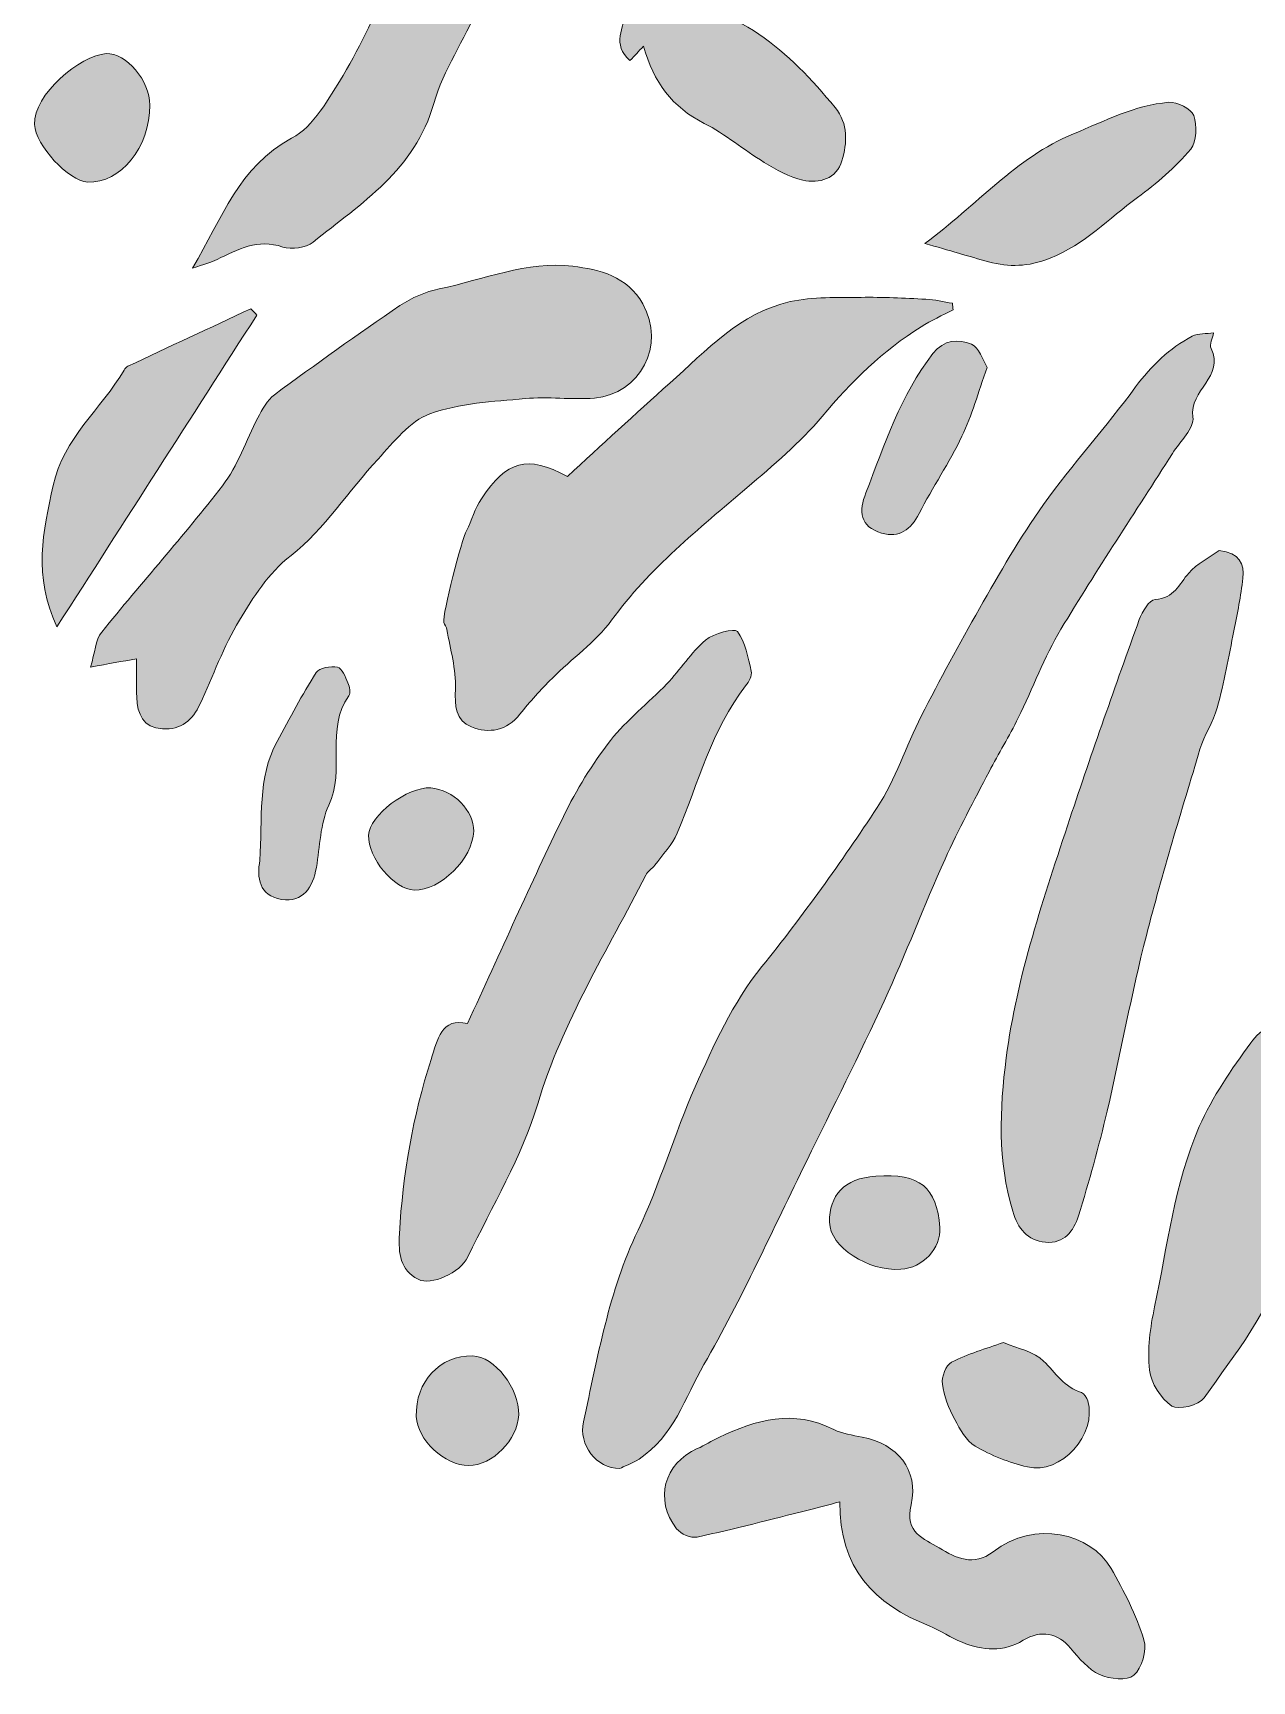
# Model space of a CAD drawing. Header units: centimetres. Extents: x 0 to 18.3, y -0.9 to 29.5.
# Drawn here: x 0.22 to 4.56, y 6.04 to 11.9 of the extents above; entities that cross this region are included whole.
import ezdxf

# ---------------------------------------------------------------- set-up
doc = ezdxf.new("R2010")
doc.units = ezdxf.units.CM
doc.header["$MEASUREMENT"] = 0
doc.layers.add('Layer 1', color=7, linetype='Continuous', lineweight=0)

msp = doc.modelspace()

# ---------------------------------------------------------------- hatches: boundary and pattern name
at = {"layer": 'Layer 1', "true_color": 0x000000, "transparency": 33554687}
h = msp.add_hatch(color=18, dxfattribs=at)
h.dxf.hatch_style = 2
edge = h.paths.add_edge_path()
edge.add_spline(control_points=[(2.075, 12.8975), (2.0109, 12.6828), (1.9463, 12.4683), (1.8828, 12.2534), (1.8568, 12.1657), (1.8404, 12.0744), (1.8065, 11.99), (1.7597, 11.8737), (1.6837, 11.767), (1.65, 11.6478), (1.5833, 11.4118), (1.3924, 11.2931), (1.2207, 11.1549), (1.1955, 11.1345), (1.1441, 11.1268), (1.113, 11.1373), (1.0236, 11.1676), (0.9532, 11.1288), (0.8794, 11.093), (0.8578, 11.0825), (0.8339, 11.0768), (0.7924, 11.0624), (0.8975, 11.2415), (0.957, 11.423), (1.1445, 11.5239), (1.2231, 11.5663), (1.2767, 11.6653), (1.3272, 11.7474), (1.3941, 11.8565), (1.4417, 11.9773), (1.5066, 12.0877), (1.6289, 12.2954), (1.7542, 12.5014), (1.8853, 12.7036), (1.9346, 12.7795), (2.0038, 12.8426), (2.0639, 12.9116), (2.0676, 12.9069), (2.0713, 12.9022), (2.075, 12.8975)], knot_values=[0, 0, 0, 0, 1, 1, 1, 2, 2, 2, 3, 3, 3, 4, 4, 4, 5, 5, 5, 6, 6, 6, 7, 7, 7, 8, 8, 8, 9, 9, 9, 10, 10, 10, 11, 11, 11, 12, 12, 12, 13, 13, 13, 13], degree=3, periodic=0)
h = msp.add_hatch(color=18, dxfattribs=at)
h.dxf.hatch_style = 2
edge = h.paths.add_edge_path()
edge.add_spline(control_points=[(2.3956, 11.8514), (2.3775, 11.8323), (2.3647, 11.8187), (2.3471, 11.8001), (2.2833, 11.8567), (2.3213, 11.9195), (2.3386, 11.9734), (2.3541, 12.0216), (2.3976, 12.0209), (2.4492, 12.0175), (2.7274, 11.9988), (2.9121, 11.835), (3.0764, 11.6334), (3.1247, 11.5741), (3.1191, 11.5074), (3.1011, 11.4443), (3.0824, 11.3788), (3.0199, 11.3629), (2.9619, 11.3749), (2.9137, 11.3849), (2.8676, 11.4122), (2.8246, 11.4384), (2.7521, 11.4824), (2.6863, 11.5386), (2.6112, 11.5769), (2.4982, 11.6346), (2.4305, 11.7224), (2.3956, 11.8514)], knot_values=[0, 0, 0, 0, 1, 1, 1, 2, 2, 2, 3, 3, 3, 4, 4, 4, 5, 5, 5, 6, 6, 6, 7, 7, 7, 8, 8, 8, 9, 9, 9, 9], degree=3, periodic=0)
h = msp.add_hatch(color=18, dxfattribs=at)
h.dxf.hatch_style = 2
edge = h.paths.add_edge_path()
edge.add_spline(control_points=[(0.6404, 11.6419), (0.64, 11.491), (0.5373, 11.3639), (0.4194, 11.3684), (0.3507, 11.3711), (0.234, 11.4998), (0.2302, 11.5732), (0.2248, 11.6787), (0.3942, 11.8195), (0.4851, 11.8249), (0.5562, 11.8291), (0.6407, 11.7274), (0.6404, 11.6419)], knot_values=[0, 0, 0, 0, 1, 1, 1, 2, 2, 2, 3, 3, 3, 4, 4, 4, 4], degree=3, periodic=0)
h = msp.add_hatch(color=18, dxfattribs=at)
h.dxf.hatch_style = 2
edge = h.paths.add_edge_path()
edge.add_spline(control_points=[(3.3959, 11.15), (3.581, 11.2861), (3.7169, 11.454), (3.9244, 11.5399), (4.036, 11.5861), (4.1422, 11.6413), (4.2631, 11.6518), (4.2924, 11.6544), (4.343, 11.6292), (4.3515, 11.6053), (4.3641, 11.5698), (4.3628, 11.5114), (4.3408, 11.4854), (4.286, 11.4207), (4.2201, 11.3634), (4.1513, 11.313), (4.0502, 11.2389), (3.9648, 11.1466), (3.8407, 11.0977), (3.7614, 11.0665), (3.6962, 11.0652), (3.6224, 11.0851), (3.5526, 11.1038), (3.4833, 11.1248), (3.3959, 11.15)], knot_values=[0, 0, 0, 0, 1, 1, 1, 2, 2, 2, 3, 3, 3, 4, 4, 4, 5, 5, 5, 6, 6, 6, 7, 7, 7, 8, 8, 8, 8], degree=3, periodic=0)
h = msp.add_hatch(color=18, dxfattribs=at)
h.dxf.hatch_style = 2
edge = h.paths.add_edge_path()
edge.add_spline(control_points=[(0.5932, 9.6734), (0.541, 9.664), (0.4957, 9.6558), (0.4296, 9.6438), (0.4453, 9.6955), (0.4467, 9.7401), (0.4691, 9.7679), (0.6105, 9.943), (0.761, 10.1109), (0.8987, 10.2887), (0.9532, 10.3592), (0.9816, 10.4496), (1.0243, 10.5297), (1.0402, 10.5595), (1.0574, 10.5932), (1.0835, 10.6123), (1.2303, 10.7205), (1.3787, 10.8267), (1.5296, 10.9292), (1.5708, 10.9572), (1.6206, 10.978), (1.6694, 10.9883), (1.8266, 11.0217), (1.9804, 11.0884), (2.144, 11.0688), (2.2392, 11.0574), (2.3373, 11.0335), (2.3931, 10.9349), (2.4756, 10.7893), (2.3833, 10.6136), (2.221, 10.6002), (2.1393, 10.5935), (2.0558, 10.6061), (1.9742, 10.5984), (1.8602, 10.5878), (1.7414, 10.5824), (1.6358, 10.5441), (1.5642, 10.5181), (1.5074, 10.4434), (1.4518, 10.3833), (1.3472, 10.27), (1.2615, 10.1345), (1.1424, 10.0408), (1.0582, 9.9745), (1.0092, 9.8934), (0.959, 9.8108), (0.9022, 9.7176), (0.865, 9.6125), (0.8189, 9.5126), (0.7926, 9.4557), (0.7508, 9.4202), (0.6851, 9.424), (0.6152, 9.4281), (0.5967, 9.4777), (0.5936, 9.5363), (0.5913, 9.5803), (0.5932, 9.6244), (0.5932, 9.6734)], knot_values=[0, 0, 0, 0, 1, 1, 1, 2, 2, 2, 3, 3, 3, 4, 4, 4, 5, 5, 5, 6, 6, 6, 7, 7, 7, 8, 8, 8, 9, 9, 9, 10, 10, 10, 11, 11, 11, 12, 12, 12, 13, 13, 13, 14, 14, 14, 15, 15, 15, 16, 16, 16, 17, 17, 17, 18, 18, 18, 19, 19, 19, 19], degree=3, periodic=0)
h = msp.add_hatch(color=18, dxfattribs=at)
h.dxf.hatch_style = 2
edge = h.paths.add_edge_path()
edge.add_spline(control_points=[(2.1249, 10.3219), (2.2448, 10.4313), (2.3658, 10.5435), (2.4889, 10.6533), (2.6186, 10.769), (2.7383, 10.9036), (2.9169, 10.9431), (2.9982, 10.961), (3.0849, 10.9571), (3.1692, 10.9584), (3.2458, 10.9596), (3.3225, 10.9557), (3.3991, 10.9517), (3.4308, 10.9501), (3.4623, 10.9424), (3.4938, 10.9375), (3.4946, 10.9297), (3.4953, 10.922), (3.4961, 10.9142), (3.4581, 10.8942), (3.4187, 10.8762), (3.3823, 10.8536), (3.246, 10.7688), (3.1342, 10.6584), (3.0308, 10.5352), (2.9522, 10.4417), (2.8568, 10.3612), (2.7633, 10.2814), (2.5919, 10.1352), (2.4164, 9.9951), (2.2815, 9.8101), (2.2243, 9.7318), (2.1402, 9.6733), (2.0704, 9.6037), (2.03, 9.5634), (1.9916, 9.5207), (1.9562, 9.476), (1.909, 9.4166), (1.846, 9.4068), (1.7839, 9.4311), (1.7278, 9.4531), (1.7239, 9.5059), (1.7267, 9.5665), (1.7299, 9.6361), (1.7082, 9.7069), (1.6966, 9.7771), (1.6951, 9.786), (1.6877, 9.7939), (1.6858, 9.8029), (1.6798, 9.8317), (1.7502, 10.0994), (1.7662, 10.1288), (1.7861, 10.1655), (1.7961, 10.2083), (1.8191, 10.2426), (1.9115, 10.38), (1.9799, 10.3976), (2.1249, 10.3219)], knot_values=[0, 0, 0, 0, 1, 1, 1, 2, 2, 2, 3, 3, 3, 4, 4, 4, 5, 5, 5, 6, 6, 6, 7, 7, 7, 8, 8, 8, 9, 9, 9, 10, 10, 10, 11, 11, 11, 12, 12, 12, 13, 13, 13, 14, 14, 14, 15, 15, 15, 16, 16, 16, 17, 17, 17, 18, 18, 18, 19, 19, 19, 19], degree=3, periodic=0)
h = msp.add_hatch(color=18, dxfattribs=at)
h.dxf.hatch_style = 2
edge = h.paths.add_edge_path()
edge.add_spline(control_points=[(1.0208, 10.8954), (0.7865, 10.5301), (0.5522, 10.1648), (0.31, 9.7873), (0.2251, 9.9681), (0.2609, 10.1268), (0.2963, 10.2891), (0.3331, 10.4581), (0.4679, 10.5612), (0.549, 10.6998), (0.5521, 10.7052), (0.5569, 10.7108), (0.5623, 10.7133), (0.7078, 10.7818), (0.8535, 10.8499), (0.9991, 10.918), (1.0063, 10.9105), (1.0136, 10.903), (1.0208, 10.8954)], knot_values=[0, 0, 0, 0, 1, 1, 1, 2, 2, 2, 3, 3, 3, 4, 4, 4, 5, 5, 5, 6, 6, 6, 6], degree=3, periodic=0)
h = msp.add_hatch(color=18, dxfattribs=at)
h.dxf.hatch_style = 2
edge = h.paths.add_edge_path()
edge.add_spline(control_points=[(2.3111, 6.7945), (2.2274, 6.7942), (2.164, 6.8798), (2.1818, 6.96), (2.233, 7.1907), (2.2717, 7.4239), (2.3759, 7.6413), (2.4548, 7.8058), (2.5046, 7.9841), (2.579, 8.151), (2.6453, 8.2996), (2.711, 8.4482), (2.8162, 8.5787), (2.9623, 8.7599), (3.0982, 8.9502), (3.2263, 9.1446), (3.2919, 9.2441), (3.3283, 9.3624), (3.383, 9.4696), (3.4489, 9.5988), (3.5177, 9.7267), (3.59, 9.8523), (3.6621, 9.9777), (3.7333, 10.1045), (3.8173, 10.2217), (3.9203, 10.3655), (4.0405, 10.497), (4.1449, 10.6399), (4.2006, 10.716), (4.265, 10.7769), (4.3466, 10.82), (4.3679, 10.8313), (4.3969, 10.8282), (4.4223, 10.8317), (4.4188, 10.813), (4.4065, 10.7899), (4.4133, 10.7765), (4.4632, 10.6773), (4.3343, 10.628), (4.3487, 10.533), (4.3547, 10.4942), (4.3033, 10.4458), (4.276, 10.403), (4.1437, 10.195), (4.0067, 9.9898), (3.8796, 9.7786), (3.8196, 9.6791), (3.7796, 9.5678), (3.7279, 9.4631), (3.6958, 9.3982), (3.6577, 9.3363), (3.6243, 9.2719), (3.5709, 9.1689), (3.5151, 9.0668), (3.4676, 8.961), (3.3925, 8.7941), (3.3272, 8.6227), (3.2508, 8.4564), (3.1631, 8.2654), (3.0688, 8.0773), (2.9758, 7.8887), (2.8561, 7.6459), (2.745, 7.398), (2.6102, 7.1638), (2.5434, 7.0477), (2.5026, 6.9072), (2.3795, 6.8281), (2.3536, 6.8115), (2.324, 6.8007), (2.3111, 6.7945)], knot_values=[0, 0, 0, 0, 1, 1, 1, 2, 2, 2, 3, 3, 3, 4, 4, 4, 5, 5, 5, 6, 6, 6, 7, 7, 7, 8, 8, 8, 9, 9, 9, 10, 10, 10, 11, 11, 11, 12, 12, 12, 13, 13, 13, 14, 14, 14, 15, 15, 15, 16, 16, 16, 17, 17, 17, 18, 18, 18, 19, 19, 19, 20, 20, 20, 21, 21, 21, 22, 22, 22, 23, 23, 23, 23], degree=3, periodic=0)
h = msp.add_hatch(color=18, dxfattribs=at)
h.dxf.hatch_style = 2
edge = h.paths.add_edge_path()
edge.add_spline(control_points=[(3.6172, 10.7094), (3.5847, 10.6187), (3.5631, 10.5385), (3.5277, 10.4648), (3.4824, 10.3706), (3.4233, 10.2831), (3.3753, 10.19), (3.3456, 10.1323), (3.3058, 10.1018), (3.2419, 10.1203), (3.1642, 10.1428), (3.1605, 10.1982), (3.1862, 10.2637), (3.2531, 10.4347), (3.309, 10.6105), (3.4243, 10.7587), (3.4635, 10.8089), (3.5155, 10.8108), (3.5618, 10.7918), (3.588, 10.7811), (3.6002, 10.7364), (3.6172, 10.7094)], knot_values=[0, 0, 0, 0, 1, 1, 1, 2, 2, 2, 3, 3, 3, 4, 4, 4, 5, 5, 5, 6, 6, 6, 7, 7, 7, 7], degree=3, periodic=0)
h = msp.add_hatch(color=18, dxfattribs=at)
h.dxf.hatch_style = 2
edge = h.paths.add_edge_path()
edge.add_spline(control_points=[(4.442, 10.0582), (4.5149, 10.0492), (4.5323, 10.0107), (4.5265, 9.9597), (4.5194, 9.8969), (4.5067, 9.8346), (4.4943, 9.7724), (4.4761, 9.6811), (4.4595, 9.5893), (4.4353, 9.4995), (4.4216, 9.4485), (4.3891, 9.4027), (4.3739, 9.3518), (4.308, 9.1317), (4.2402, 8.912), (4.1832, 8.6896), (4.1304, 8.483), (4.0925, 8.2726), (4.0438, 8.0649), (4.0145, 7.9396), (3.9798, 7.8152), (3.9418, 7.6922), (3.9255, 7.6392), (3.8902, 7.5927), (3.8248, 7.5989), (3.7602, 7.605), (3.7265, 7.6471), (3.7081, 7.7088), (3.6544, 7.889), (3.6612, 8.0706), (3.6849, 8.2541), (3.7229, 8.5479), (3.8192, 8.8262), (3.9114, 9.1053), (3.9898, 9.3425), (4.0738, 9.5779), (4.158, 9.8131), (4.168, 9.8411), (4.1939, 9.8827), (4.2145, 9.884), (4.2815, 9.8882), (4.2996, 9.9382), (4.334, 9.9783), (4.3624, 10.0114), (4.4054, 10.032), (4.442, 10.0582)], knot_values=[0, 0, 0, 0, 1, 1, 1, 2, 2, 2, 3, 3, 3, 4, 4, 4, 5, 5, 5, 6, 6, 6, 7, 7, 7, 8, 8, 8, 9, 9, 9, 10, 10, 10, 11, 11, 11, 12, 12, 12, 13, 13, 13, 14, 14, 14, 15, 15, 15, 15], degree=3, periodic=0)
h = msp.add_hatch(color=18, dxfattribs=at)
h.dxf.hatch_style = 2
edge = h.paths.add_edge_path()
edge.add_spline(control_points=[(1.7695, 8.3761), (1.887, 8.6314), (1.9948, 8.8739), (2.1106, 9.1126), (2.1567, 9.2076), (2.2134, 9.2995), (2.2782, 9.3827), (2.336, 9.4569), (2.4133, 9.5157), (2.4788, 9.5843), (2.5266, 9.6343), (2.5639, 9.6954), (2.616, 9.7396), (2.6446, 9.7639), (2.7202, 9.7828), (2.7293, 9.7705), (2.7578, 9.7321), (2.7676, 9.6783), (2.7786, 9.6291), (2.782, 9.6138), (2.7698, 9.5914), (2.7586, 9.577), (2.6375, 9.4209), (2.5901, 9.2311), (2.5154, 9.0537), (2.4977, 9.0117), (2.4632, 8.9766), (2.4354, 8.939), (2.426, 8.9263), (2.41, 8.9176), (2.4031, 8.9039), (2.2677, 8.6368), (2.1075, 8.3834), (2.0194, 8.0912), (1.9624, 7.902), (1.8576, 7.7271), (1.7712, 7.5472), (1.7438, 7.4901), (1.6398, 7.443), (1.5943, 7.467), (1.5302, 7.5007), (1.5236, 7.5568), (1.5276, 7.6289), (1.5394, 7.841), (1.5757, 8.0474), (1.6401, 8.249), (1.6621, 8.318), (1.6774, 8.4002), (1.7695, 8.3761)], knot_values=[0, 0, 0, 0, 1, 1, 1, 2, 2, 2, 3, 3, 3, 4, 4, 4, 5, 5, 5, 6, 6, 6, 7, 7, 7, 8, 8, 8, 9, 9, 9, 10, 10, 10, 11, 11, 11, 12, 12, 12, 13, 13, 13, 14, 14, 14, 15, 15, 15, 16, 16, 16, 16], degree=3, periodic=0)
h = msp.add_hatch(color=18, dxfattribs=at)
h.dxf.hatch_style = 2
edge = h.paths.add_edge_path()
edge.add_spline(control_points=[(1.0313, 8.9563), (1.0416, 9.105), (1.0215, 9.2491), (1.0928, 9.3793), (1.138, 9.4618), (1.1813, 9.5455), (1.232, 9.6245), (1.2427, 9.6412), (1.2838, 9.6482), (1.3075, 9.6433), (1.3233, 9.64), (1.3355, 9.6087), (1.3445, 9.5878), (1.3504, 9.5741), (1.3549, 9.5516), (1.3478, 9.5416), (1.2637, 9.4234), (1.336, 9.278), (1.2767, 9.1529), (1.2453, 9.0867), (1.2457, 9.0055), (1.2323, 8.931), (1.2198, 8.8612), (1.1862, 8.8058), (1.1085, 8.818), (1.0273, 8.8307), (1.021, 8.8973), (1.0313, 8.9563)], knot_values=[0, 0, 0, 0, 1, 1, 1, 2, 2, 2, 3, 3, 3, 4, 4, 4, 5, 5, 5, 6, 6, 6, 7, 7, 7, 8, 8, 8, 9, 9, 9, 9], degree=3, periodic=0)
h = msp.add_hatch(color=18, dxfattribs=at)
h.dxf.hatch_style = 2
edge = h.paths.add_edge_path()
edge.add_spline(control_points=[(1.7917, 9.0603), (1.7883, 8.9625), (1.6731, 8.8483), (1.5805, 8.851), (1.5085, 8.8531), (1.4151, 8.9654), (1.418, 9.0462), (1.4205, 9.1158), (1.5571, 9.2197), (1.6388, 9.2141), (1.7183, 9.2087), (1.7942, 9.1323), (1.7917, 9.0603)], knot_values=[0, 0, 0, 0, 1, 1, 1, 2, 2, 2, 3, 3, 3, 4, 4, 4, 4], degree=3, periodic=0)
h = msp.add_hatch(color=18, dxfattribs=at)
h.dxf.hatch_style = 2
edge = h.paths.add_edge_path()
edge.add_spline(control_points=[(4.7982, 8.1602), (4.77, 8.0146), (4.7359, 7.8374), (4.701, 7.6604), (4.6937, 7.623), (4.684, 7.586), (4.6748, 7.5489), (4.6265, 7.3547), (4.499, 7.2042), (4.3889, 7.0453), (4.3709, 7.0193), (4.2964, 7.001), (4.274, 7.0165), (4.2353, 7.0435), (4.1993, 7.0977), (4.1942, 7.1441), (4.186, 7.2176), (4.197, 7.2956), (4.2125, 7.369), (4.258, 7.5845), (4.2829, 7.8065), (4.3713, 8.0099), (4.4174, 8.116), (4.4865, 8.2133), (4.5543, 8.3082), (4.5895, 8.3573), (4.6491, 8.3951), (4.7135, 8.371), (4.7926, 8.3414), (4.7943, 8.2644), (4.7982, 8.1602)], knot_values=[0, 0, 0, 0, 1, 1, 1, 2, 2, 2, 3, 3, 3, 4, 4, 4, 5, 5, 5, 6, 6, 6, 7, 7, 7, 8, 8, 8, 9, 9, 9, 10, 10, 10, 10], degree=3, periodic=0)
h = msp.add_hatch(color=18, dxfattribs=at)
h.dxf.hatch_style = 2
edge = h.paths.add_edge_path()
edge.add_spline(control_points=[(3.4486, 7.651), (3.4536, 7.577), (3.389, 7.5077), (3.3102, 7.5025), (3.1947, 7.4949), (3.0575, 7.5813), (3.0568, 7.6702), (3.056, 7.7645), (3.107, 7.8257), (3.2212, 7.8339), (3.3787, 7.8453), (3.4389, 7.7946), (3.4486, 7.651)], knot_values=[0, 0, 0, 0, 1, 1, 1, 2, 2, 2, 3, 3, 3, 4, 4, 4, 4], degree=3, periodic=0)
h = msp.add_hatch(color=18, dxfattribs=at)
h.dxf.hatch_style = 2
edge = h.paths.add_edge_path()
edge.add_spline(control_points=[(3.6753, 7.2426), (3.7285, 7.2194), (3.7854, 7.2098), (3.8181, 7.1764), (3.86, 7.1338), (3.8913, 7.0832), (3.953, 7.0645), (3.9626, 7.0616), (3.9713, 7.046), (3.9747, 7.0345), (4.0097, 6.9166), (3.8797, 6.7711), (3.7602, 6.7997), (3.6958, 6.815), (3.6318, 6.8406), (3.5747, 6.8738), (3.5425, 6.8925), (3.5202, 6.9336), (3.5017, 6.969), (3.4813, 7.0081), (3.4635, 7.0513), (3.4579, 7.0945), (3.4547, 7.1195), (3.4708, 7.1618), (3.4907, 7.1721), (3.5484, 7.202), (3.6125, 7.2197), (3.6753, 7.2426)], knot_values=[0, 0, 0, 0, 1, 1, 1, 2, 2, 2, 3, 3, 3, 4, 4, 4, 5, 5, 5, 6, 6, 6, 7, 7, 7, 8, 8, 8, 9, 9, 9, 9], degree=3, periodic=0)
h = msp.add_hatch(color=18, dxfattribs=at)
h.dxf.hatch_style = 2
edge = h.paths.add_edge_path()
edge.add_spline(control_points=[(1.7736, 6.8049), (1.6893, 6.8045), (1.59, 6.8975), (1.5876, 6.9789), (1.584, 7.1031), (1.6713, 7.1972), (1.7878, 7.1947), (1.865, 7.193), (1.9551, 7.0781), (1.9516, 6.9857), (1.9481, 6.8964), (1.8584, 6.8053), (1.7736, 6.8049)], knot_values=[0, 0, 0, 0, 1, 1, 1, 2, 2, 2, 3, 3, 3, 4, 4, 4, 4], degree=3, periodic=0)
h = msp.add_hatch(color=18, dxfattribs=at)
h.dxf.hatch_style = 2
edge = h.paths.add_edge_path()
edge.add_spline(control_points=[(3.0939, 6.6757), (3.0523, 6.665), (3.0169, 6.6556), (2.9813, 6.6467), (2.8499, 6.6139), (2.7188, 6.579), (2.5865, 6.5505), (2.5646, 6.5458), (2.5275, 6.5616), (2.5131, 6.5801), (2.4327, 6.683), (2.4683, 6.8125), (2.5867, 6.865), (2.6129, 6.8767), (2.6372, 6.8927), (2.6632, 6.905), (2.7956, 6.9678), (2.929, 7.0059), (3.0717, 6.933), (3.1021, 6.9175), (3.1386, 6.9129), (3.1728, 6.9062), (3.2973, 6.882), (3.3748, 6.7905), (3.3467, 6.6656), (3.3241, 6.565), (3.3912, 6.5452), (3.4469, 6.5117), (3.5063, 6.476), (3.5683, 6.4444), (3.6382, 6.4984), (3.787, 6.6135), (3.9851, 6.5645), (4.0576, 6.4393), (4.1043, 6.3586), (4.1469, 6.2733), (4.1748, 6.1849), (4.1863, 6.1486), (4.167, 6.0847), (4.1386, 6.0591), (4.1158, 6.0387), (4.0525, 6.0454), (4.0171, 6.0616), (3.9768, 6.08), (3.9436, 6.1193), (3.914, 6.1551), (3.8691, 6.2097), (3.8078, 6.2214), (3.7456, 6.1836), (3.6754, 6.1408), (3.6008, 6.1477), (3.5282, 6.1763), (3.4879, 6.1922), (3.4517, 6.2186), (3.4115, 6.2346), (3.2157, 6.3124), (3.0896, 6.441), (3.0939, 6.6757)], knot_values=[0, 0, 0, 0, 1, 1, 1, 2, 2, 2, 3, 3, 3, 4, 4, 4, 5, 5, 5, 6, 6, 6, 7, 7, 7, 8, 8, 8, 9, 9, 9, 10, 10, 10, 11, 11, 11, 12, 12, 12, 13, 13, 13, 14, 14, 14, 15, 15, 15, 16, 16, 16, 17, 17, 17, 18, 18, 18, 19, 19, 19, 19], degree=3, periodic=0)

# ---------------------------------------------------------------- linework, layer by layer
at = {"layer": 'Layer 1'}
for points, knots in [([(2.075, 12.8975), (2.0109, 12.6828), (1.9463, 12.4683), (1.8828, 12.2534), (1.8568, 12.1657), (1.8404, 12.0744), (1.8065, 11.99), (1.7597, 11.8737), (1.6837, 11.767), (1.65, 11.6478), (1.5833, 11.4118), (1.3924, 11.2931), (1.2207, 11.1549), (1.1955, 11.1345), (1.1441, 11.1268), (1.113, 11.1373), (1.0236, 11.1676), (0.9532, 11.1288), (0.8794, 11.093), (0.8578, 11.0825), (0.8339, 11.0768), (0.7924, 11.0624), (0.8975, 11.2415), (0.957, 11.423), (1.1445, 11.5239), (1.2231, 11.5663), (1.2767, 11.6653), (1.3272, 11.7474), (1.3941, 11.8565), (1.4417, 11.9773), (1.5066, 12.0877), (1.6289, 12.2954), (1.7542, 12.5014), (1.8853, 12.7036), (1.9346, 12.7795), (2.0038, 12.8426), (2.0639, 12.9116), (2.0676, 12.9069), (2.0713, 12.9022), (2.075, 12.8975)], [0, 0, 0, 0, 1, 1, 1, 2, 2, 2, 3, 3, 3, 4, 4, 4, 5, 5, 5, 6, 6, 6, 7, 7, 7, 8, 8, 8, 9, 9, 9, 10, 10, 10, 11, 11, 11, 12, 12, 12, 13, 13, 13, 13]), ([(2.3956, 11.8514), (2.3775, 11.8323), (2.3647, 11.8187), (2.3471, 11.8001), (2.2833, 11.8567), (2.3213, 11.9195), (2.3386, 11.9734), (2.3541, 12.0216), (2.3976, 12.0209), (2.4492, 12.0175), (2.7274, 11.9988), (2.9121, 11.835), (3.0764, 11.6334), (3.1247, 11.5741), (3.1191, 11.5074), (3.1011, 11.4443), (3.0824, 11.3788), (3.0199, 11.3629), (2.9619, 11.3749), (2.9137, 11.3849), (2.8676, 11.4122), (2.8246, 11.4384), (2.7521, 11.4824), (2.6863, 11.5386), (2.6112, 11.5769), (2.4982, 11.6346), (2.4305, 11.7224), (2.3956, 11.8514)], [0, 0, 0, 0, 1, 1, 1, 2, 2, 2, 3, 3, 3, 4, 4, 4, 5, 5, 5, 6, 6, 6, 7, 7, 7, 8, 8, 8, 9, 9, 9, 9]), ([(0.6404, 11.6419), (0.64, 11.491), (0.5373, 11.3639), (0.4194, 11.3684), (0.3507, 11.3711), (0.234, 11.4998), (0.2302, 11.5732), (0.2248, 11.6787), (0.3942, 11.8195), (0.4851, 11.8249), (0.5562, 11.8291), (0.6407, 11.7274), (0.6404, 11.6419)], [0, 0, 0, 0, 1, 1, 1, 2, 2, 2, 3, 3, 3, 4, 4, 4, 4]), ([(3.3959, 11.15), (3.581, 11.2861), (3.7169, 11.454), (3.9244, 11.5399), (4.036, 11.5861), (4.1422, 11.6413), (4.2631, 11.6518), (4.2924, 11.6544), (4.343, 11.6292), (4.3515, 11.6053), (4.3641, 11.5698), (4.3628, 11.5114), (4.3408, 11.4854), (4.286, 11.4207), (4.2201, 11.3634), (4.1513, 11.313), (4.0502, 11.2389), (3.9648, 11.1466), (3.8407, 11.0977), (3.7614, 11.0665), (3.6962, 11.0652), (3.6224, 11.0851), (3.5526, 11.1038), (3.4833, 11.1248), (3.3959, 11.15)], [0, 0, 0, 0, 1, 1, 1, 2, 2, 2, 3, 3, 3, 4, 4, 4, 5, 5, 5, 6, 6, 6, 7, 7, 7, 8, 8, 8, 8]), ([(0.5932, 9.6734), (0.541, 9.664), (0.4957, 9.6558), (0.4296, 9.6438), (0.4453, 9.6955), (0.4467, 9.7401), (0.4691, 9.7679), (0.6105, 9.943), (0.761, 10.1109), (0.8987, 10.2887), (0.9532, 10.3592), (0.9816, 10.4496), (1.0243, 10.5297), (1.0402, 10.5595), (1.0574, 10.5932), (1.0835, 10.6123), (1.2303, 10.7205), (1.3787, 10.8267), (1.5296, 10.9292), (1.5708, 10.9572), (1.6206, 10.978), (1.6694, 10.9883), (1.8266, 11.0217), (1.9804, 11.0884), (2.144, 11.0688), (2.2392, 11.0574), (2.3373, 11.0335), (2.3931, 10.9349), (2.4756, 10.7893), (2.3833, 10.6136), (2.221, 10.6002), (2.1393, 10.5935), (2.0558, 10.6061), (1.9742, 10.5984), (1.8602, 10.5878), (1.7414, 10.5824), (1.6358, 10.5441), (1.5642, 10.5181), (1.5074, 10.4434), (1.4518, 10.3833), (1.3472, 10.27), (1.2615, 10.1345), (1.1424, 10.0408), (1.0582, 9.9745), (1.0092, 9.8934), (0.959, 9.8108), (0.9022, 9.7176), (0.865, 9.6125), (0.8189, 9.5126), (0.7926, 9.4557), (0.7508, 9.4202), (0.6851, 9.424), (0.6152, 9.4281), (0.5967, 9.4777), (0.5936, 9.5363), (0.5913, 9.5803), (0.5932, 9.6244), (0.5932, 9.6734)], [0, 0, 0, 0, 1, 1, 1, 2, 2, 2, 3, 3, 3, 4, 4, 4, 5, 5, 5, 6, 6, 6, 7, 7, 7, 8, 8, 8, 9, 9, 9, 10, 10, 10, 11, 11, 11, 12, 12, 12, 13, 13, 13, 14, 14, 14, 15, 15, 15, 16, 16, 16, 17, 17, 17, 18, 18, 18, 19, 19, 19, 19]), ([(2.1249, 10.3219), (2.2448, 10.4313), (2.3658, 10.5435), (2.4889, 10.6533), (2.6186, 10.769), (2.7383, 10.9036), (2.9169, 10.9431), (2.9982, 10.961), (3.0849, 10.9571), (3.1692, 10.9584), (3.2458, 10.9596), (3.3225, 10.9557), (3.3991, 10.9517), (3.4308, 10.9501), (3.4623, 10.9424), (3.4938, 10.9375), (3.4946, 10.9297), (3.4953, 10.922), (3.4961, 10.9142), (3.4581, 10.8942), (3.4187, 10.8762), (3.3823, 10.8536), (3.246, 10.7688), (3.1342, 10.6584), (3.0308, 10.5352), (2.9522, 10.4417), (2.8568, 10.3612), (2.7633, 10.2814), (2.5919, 10.1352), (2.4164, 9.9951), (2.2815, 9.8101), (2.2243, 9.7318), (2.1402, 9.6733), (2.0704, 9.6037), (2.03, 9.5634), (1.9916, 9.5207), (1.9562, 9.476), (1.909, 9.4166), (1.846, 9.4068), (1.7839, 9.4311), (1.7278, 9.4531), (1.7239, 9.5059), (1.7267, 9.5665), (1.7299, 9.6361), (1.7082, 9.7069), (1.6966, 9.7771), (1.6951, 9.786), (1.6877, 9.7939), (1.6858, 9.8029), (1.6798, 9.8317), (1.7502, 10.0994), (1.7662, 10.1288), (1.7861, 10.1655), (1.7961, 10.2083), (1.8191, 10.2426), (1.9115, 10.38), (1.9799, 10.3976), (2.1249, 10.3219)], [0, 0, 0, 0, 1, 1, 1, 2, 2, 2, 3, 3, 3, 4, 4, 4, 5, 5, 5, 6, 6, 6, 7, 7, 7, 8, 8, 8, 9, 9, 9, 10, 10, 10, 11, 11, 11, 12, 12, 12, 13, 13, 13, 14, 14, 14, 15, 15, 15, 16, 16, 16, 17, 17, 17, 18, 18, 18, 19, 19, 19, 19]), ([(1.0208, 10.8954), (0.7865, 10.5301), (0.5522, 10.1648), (0.31, 9.7873), (0.2251, 9.9681), (0.2609, 10.1268), (0.2963, 10.2891), (0.3331, 10.4581), (0.4679, 10.5612), (0.549, 10.6998), (0.5521, 10.7052), (0.5569, 10.7108), (0.5623, 10.7133), (0.7078, 10.7818), (0.8535, 10.8499), (0.9991, 10.918), (1.0063, 10.9105), (1.0136, 10.903), (1.0208, 10.8954)], [0, 0, 0, 0, 1, 1, 1, 2, 2, 2, 3, 3, 3, 4, 4, 4, 5, 5, 5, 6, 6, 6, 6]), ([(2.3111, 6.7945), (2.2274, 6.7942), (2.164, 6.8798), (2.1818, 6.96), (2.233, 7.1907), (2.2717, 7.4239), (2.3759, 7.6413), (2.4548, 7.8058), (2.5046, 7.9841), (2.579, 8.151), (2.6453, 8.2996), (2.711, 8.4482), (2.8162, 8.5787), (2.9623, 8.7599), (3.0982, 8.9502), (3.2263, 9.1446), (3.2919, 9.2441), (3.3283, 9.3624), (3.383, 9.4696), (3.4489, 9.5988), (3.5177, 9.7267), (3.59, 9.8523), (3.6621, 9.9777), (3.7333, 10.1045), (3.8173, 10.2217), (3.9203, 10.3655), (4.0405, 10.497), (4.1449, 10.6399), (4.2006, 10.716), (4.265, 10.7769), (4.3466, 10.82), (4.3679, 10.8313), (4.3969, 10.8282), (4.4223, 10.8317), (4.4188, 10.813), (4.4065, 10.7899), (4.4133, 10.7765), (4.4632, 10.6773), (4.3343, 10.628), (4.3487, 10.533), (4.3547, 10.4942), (4.3033, 10.4458), (4.276, 10.403), (4.1437, 10.195), (4.0067, 9.9898), (3.8796, 9.7786), (3.8196, 9.6791), (3.7796, 9.5678), (3.7279, 9.4631), (3.6958, 9.3982), (3.6577, 9.3363), (3.6243, 9.2719), (3.5709, 9.1689), (3.5151, 9.0668), (3.4676, 8.961), (3.3925, 8.7941), (3.3272, 8.6227), (3.2508, 8.4564), (3.1631, 8.2654), (3.0688, 8.0773), (2.9758, 7.8887), (2.8561, 7.6459), (2.745, 7.398), (2.6102, 7.1638), (2.5434, 7.0477), (2.5026, 6.9072), (2.3795, 6.8281), (2.3536, 6.8115), (2.324, 6.8007), (2.3111, 6.7945)], [0, 0, 0, 0, 1, 1, 1, 2, 2, 2, 3, 3, 3, 4, 4, 4, 5, 5, 5, 6, 6, 6, 7, 7, 7, 8, 8, 8, 9, 9, 9, 10, 10, 10, 11, 11, 11, 12, 12, 12, 13, 13, 13, 14, 14, 14, 15, 15, 15, 16, 16, 16, 17, 17, 17, 18, 18, 18, 19, 19, 19, 20, 20, 20, 21, 21, 21, 22, 22, 22, 23, 23, 23, 23]), ([(3.6172, 10.7094), (3.5847, 10.6187), (3.5631, 10.5385), (3.5277, 10.4648), (3.4824, 10.3706), (3.4233, 10.2831), (3.3753, 10.19), (3.3456, 10.1323), (3.3058, 10.1018), (3.2419, 10.1203), (3.1642, 10.1428), (3.1605, 10.1982), (3.1862, 10.2637), (3.2531, 10.4347), (3.309, 10.6105), (3.4243, 10.7587), (3.4635, 10.8089), (3.5155, 10.8108), (3.5618, 10.7918), (3.588, 10.7811), (3.6002, 10.7364), (3.6172, 10.7094)], [0, 0, 0, 0, 1, 1, 1, 2, 2, 2, 3, 3, 3, 4, 4, 4, 5, 5, 5, 6, 6, 6, 7, 7, 7, 7]), ([(4.442, 10.0582), (4.5149, 10.0492), (4.5323, 10.0107), (4.5265, 9.9597), (4.5194, 9.8969), (4.5067, 9.8346), (4.4943, 9.7724), (4.4761, 9.6811), (4.4595, 9.5893), (4.4353, 9.4995), (4.4216, 9.4485), (4.3891, 9.4027), (4.3739, 9.3518), (4.308, 9.1317), (4.2402, 8.912), (4.1832, 8.6896), (4.1304, 8.483), (4.0925, 8.2726), (4.0438, 8.0649), (4.0145, 7.9396), (3.9798, 7.8152), (3.9418, 7.6922), (3.9255, 7.6392), (3.8902, 7.5927), (3.8248, 7.5989), (3.7602, 7.605), (3.7265, 7.6471), (3.7081, 7.7088), (3.6544, 7.889), (3.6612, 8.0706), (3.6849, 8.2541), (3.7229, 8.5479), (3.8192, 8.8262), (3.9114, 9.1053), (3.9898, 9.3425), (4.0738, 9.5779), (4.158, 9.8131), (4.168, 9.8411), (4.1939, 9.8827), (4.2145, 9.884), (4.2815, 9.8882), (4.2996, 9.9382), (4.334, 9.9783), (4.3624, 10.0114), (4.4054, 10.032), (4.442, 10.0582)], [0, 0, 0, 0, 1, 1, 1, 2, 2, 2, 3, 3, 3, 4, 4, 4, 5, 5, 5, 6, 6, 6, 7, 7, 7, 8, 8, 8, 9, 9, 9, 10, 10, 10, 11, 11, 11, 12, 12, 12, 13, 13, 13, 14, 14, 14, 15, 15, 15, 15]), ([(1.7695, 8.3761), (1.887, 8.6314), (1.9948, 8.8739), (2.1106, 9.1126), (2.1567, 9.2076), (2.2134, 9.2995), (2.2782, 9.3827), (2.336, 9.4569), (2.4133, 9.5157), (2.4788, 9.5843), (2.5266, 9.6343), (2.5639, 9.6954), (2.616, 9.7396), (2.6446, 9.7639), (2.7202, 9.7828), (2.7293, 9.7705), (2.7578, 9.7321), (2.7676, 9.6783), (2.7786, 9.6291), (2.782, 9.6138), (2.7698, 9.5914), (2.7586, 9.577), (2.6375, 9.4209), (2.5901, 9.2311), (2.5154, 9.0537), (2.4977, 9.0117), (2.4632, 8.9766), (2.4354, 8.939), (2.426, 8.9263), (2.41, 8.9176), (2.4031, 8.9039), (2.2677, 8.6368), (2.1075, 8.3834), (2.0194, 8.0912), (1.9624, 7.902), (1.8576, 7.7271), (1.7712, 7.5472), (1.7438, 7.4901), (1.6398, 7.443), (1.5943, 7.467), (1.5302, 7.5007), (1.5236, 7.5568), (1.5276, 7.6289), (1.5394, 7.841), (1.5757, 8.0474), (1.6401, 8.249), (1.6621, 8.318), (1.6774, 8.4002), (1.7695, 8.3761)], [0, 0, 0, 0, 1, 1, 1, 2, 2, 2, 3, 3, 3, 4, 4, 4, 5, 5, 5, 6, 6, 6, 7, 7, 7, 8, 8, 8, 9, 9, 9, 10, 10, 10, 11, 11, 11, 12, 12, 12, 13, 13, 13, 14, 14, 14, 15, 15, 15, 16, 16, 16, 16]), ([(1.0313, 8.9563), (1.0416, 9.105), (1.0215, 9.2491), (1.0928, 9.3793), (1.138, 9.4618), (1.1813, 9.5455), (1.232, 9.6245), (1.2427, 9.6412), (1.2838, 9.6482), (1.3075, 9.6433), (1.3233, 9.64), (1.3355, 9.6087), (1.3445, 9.5878), (1.3504, 9.5741), (1.3549, 9.5516), (1.3478, 9.5416), (1.2637, 9.4234), (1.336, 9.278), (1.2767, 9.1529), (1.2453, 9.0867), (1.2457, 9.0055), (1.2323, 8.931), (1.2198, 8.8612), (1.1862, 8.8058), (1.1085, 8.818), (1.0273, 8.8307), (1.021, 8.8973), (1.0313, 8.9563)], [0, 0, 0, 0, 1, 1, 1, 2, 2, 2, 3, 3, 3, 4, 4, 4, 5, 5, 5, 6, 6, 6, 7, 7, 7, 8, 8, 8, 9, 9, 9, 9]), ([(1.7917, 9.0603), (1.7883, 8.9625), (1.6731, 8.8483), (1.5805, 8.851), (1.5085, 8.8531), (1.4151, 8.9654), (1.418, 9.0462), (1.4205, 9.1158), (1.5571, 9.2197), (1.6388, 9.2141), (1.7183, 9.2087), (1.7942, 9.1323), (1.7917, 9.0603)], [0, 0, 0, 0, 1, 1, 1, 2, 2, 2, 3, 3, 3, 4, 4, 4, 4]), ([(4.7982, 8.1602), (4.77, 8.0146), (4.7359, 7.8374), (4.701, 7.6604), (4.6937, 7.623), (4.684, 7.586), (4.6748, 7.5489), (4.6265, 7.3547), (4.499, 7.2042), (4.3889, 7.0453), (4.3709, 7.0193), (4.2964, 7.001), (4.274, 7.0165), (4.2353, 7.0435), (4.1993, 7.0977), (4.1942, 7.1441), (4.186, 7.2176), (4.197, 7.2956), (4.2125, 7.369), (4.258, 7.5845), (4.2829, 7.8065), (4.3713, 8.0099), (4.4174, 8.116), (4.4865, 8.2133), (4.5543, 8.3082), (4.5895, 8.3573), (4.6491, 8.3951), (4.7135, 8.371), (4.7926, 8.3414), (4.7943, 8.2644), (4.7982, 8.1602)], [0, 0, 0, 0, 1, 1, 1, 2, 2, 2, 3, 3, 3, 4, 4, 4, 5, 5, 5, 6, 6, 6, 7, 7, 7, 8, 8, 8, 9, 9, 9, 10, 10, 10, 10]), ([(3.4486, 7.651), (3.4536, 7.577), (3.389, 7.5077), (3.3102, 7.5025), (3.1947, 7.4949), (3.0575, 7.5813), (3.0568, 7.6702), (3.056, 7.7645), (3.107, 7.8257), (3.2212, 7.8339), (3.3787, 7.8453), (3.4389, 7.7946), (3.4486, 7.651)], [0, 0, 0, 0, 1, 1, 1, 2, 2, 2, 3, 3, 3, 4, 4, 4, 4]), ([(3.6753, 7.2426), (3.7285, 7.2194), (3.7854, 7.2098), (3.8181, 7.1764), (3.86, 7.1338), (3.8913, 7.0832), (3.953, 7.0645), (3.9626, 7.0616), (3.9713, 7.046), (3.9747, 7.0345), (4.0097, 6.9166), (3.8797, 6.7711), (3.7602, 6.7997), (3.6958, 6.815), (3.6318, 6.8406), (3.5747, 6.8738), (3.5425, 6.8925), (3.5202, 6.9336), (3.5017, 6.969), (3.4813, 7.0081), (3.4635, 7.0513), (3.4579, 7.0945), (3.4547, 7.1195), (3.4708, 7.1618), (3.4907, 7.1721), (3.5484, 7.202), (3.6125, 7.2197), (3.6753, 7.2426)], [0, 0, 0, 0, 1, 1, 1, 2, 2, 2, 3, 3, 3, 4, 4, 4, 5, 5, 5, 6, 6, 6, 7, 7, 7, 8, 8, 8, 9, 9, 9, 9]), ([(1.7736, 6.8049), (1.6893, 6.8045), (1.59, 6.8975), (1.5876, 6.9789), (1.584, 7.1031), (1.6713, 7.1972), (1.7878, 7.1947), (1.865, 7.193), (1.9551, 7.0781), (1.9516, 6.9857), (1.9481, 6.8964), (1.8584, 6.8053), (1.7736, 6.8049)], [0, 0, 0, 0, 1, 1, 1, 2, 2, 2, 3, 3, 3, 4, 4, 4, 4]), ([(3.0939, 6.6757), (3.0523, 6.665), (3.0169, 6.6556), (2.9813, 6.6467), (2.8499, 6.6139), (2.7188, 6.579), (2.5865, 6.5505), (2.5646, 6.5458), (2.5275, 6.5616), (2.5131, 6.5801), (2.4327, 6.683), (2.4683, 6.8125), (2.5867, 6.865), (2.6129, 6.8767), (2.6372, 6.8927), (2.6632, 6.905), (2.7956, 6.9678), (2.929, 7.0059), (3.0717, 6.933), (3.1021, 6.9175), (3.1386, 6.9129), (3.1728, 6.9062), (3.2973, 6.882), (3.3748, 6.7905), (3.3467, 6.6656), (3.3241, 6.565), (3.3912, 6.5452), (3.4469, 6.5117), (3.5063, 6.476), (3.5683, 6.4444), (3.6382, 6.4984), (3.787, 6.6135), (3.9851, 6.5645), (4.0576, 6.4393), (4.1043, 6.3586), (4.1469, 6.2733), (4.1748, 6.1849), (4.1863, 6.1486), (4.167, 6.0847), (4.1386, 6.0591), (4.1158, 6.0387), (4.0525, 6.0454), (4.0171, 6.0616), (3.9768, 6.08), (3.9436, 6.1193), (3.914, 6.1551), (3.8691, 6.2097), (3.8078, 6.2214), (3.7456, 6.1836), (3.6754, 6.1408), (3.6008, 6.1477), (3.5282, 6.1763), (3.4879, 6.1922), (3.4517, 6.2186), (3.4115, 6.2346), (3.2157, 6.3124), (3.0896, 6.441), (3.0939, 6.6757)], [0, 0, 0, 0, 1, 1, 1, 2, 2, 2, 3, 3, 3, 4, 4, 4, 5, 5, 5, 6, 6, 6, 7, 7, 7, 8, 8, 8, 9, 9, 9, 10, 10, 10, 11, 11, 11, 12, 12, 12, 13, 13, 13, 14, 14, 14, 15, 15, 15, 16, 16, 16, 17, 17, 17, 18, 18, 18, 19, 19, 19, 19])]:
    msp.add_open_spline(points, degree=3, knots=knots, dxfattribs=at)

doc.saveas('drawing.dxf')
